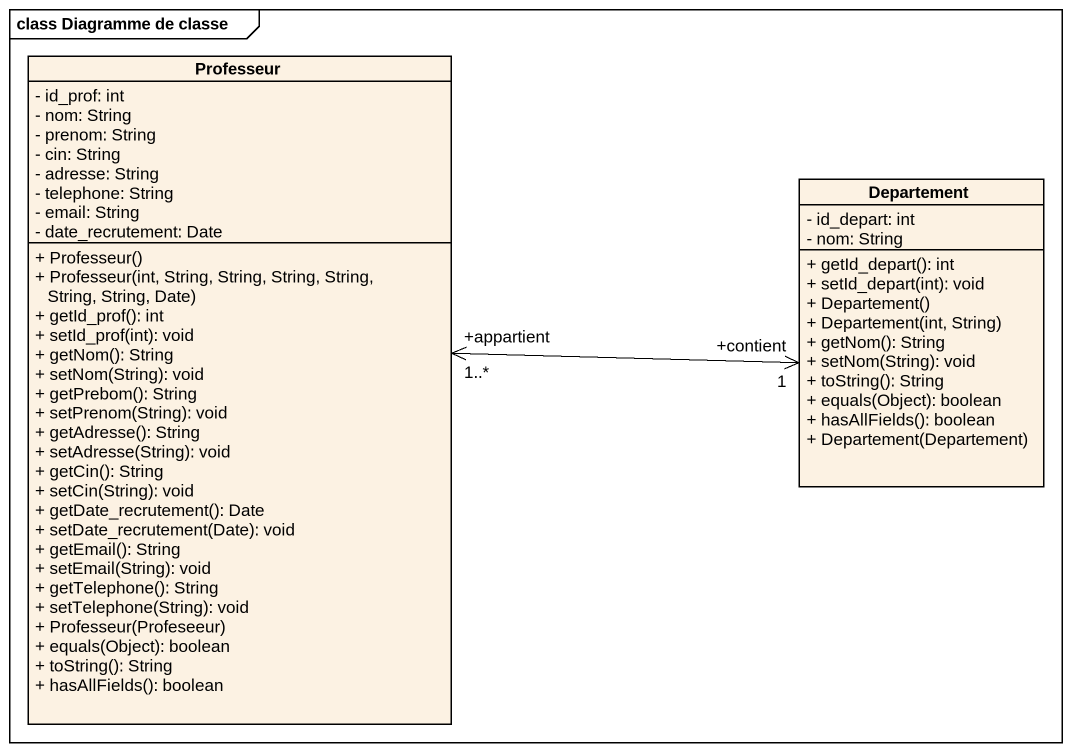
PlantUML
@startuml
mainframe class Diagramme de classe
hide circle
hide empty members
skinparam classAttributeIconSize 0
class Professeur {
  - id_prof: int
  - nom: String
  - prenom: String
  - cin: String
  - adresse: String
  - telephone: String
  - email: String
  - date_recrutement: Date
  + Professeur()
  + Professeur(int, String, String, String, String, String, String, Date)
  + getId_prof(): int
  + setId_prof(int): void
  + getNom(): String
  + setNom(String): void
  + getPrebom(): String
  + setPrenom(String): void
  + getAdresse(): String
  + setAdresse(String): void
  + getCin(): String
  + setCin(String): void
  + getDate_recrutement(): Date
  + setDate_recrutement(Date): void
  + getEmail(): String
  + setEmail(String): void
  + getTelephone(): String
  + setTelephone(String): void
  + Professeur(Profeseeur)
  + equals(Object): boolean
  + toString(): String
  + hasAllFields(): boolean
}
class Departement {
  - id_depart: int
  - nom: String
  + getId_depart(): int
  + setId_depart(int): void
  + Departement()
  + Departement(int, String)
  + getNom(): String
  + setNom(String): void
  + toString(): String
  + equals(Object): boolean
  + hasAllFields(): boolean
  + Departement(Departement)
}
Professeur "+appartient\n1..*" <-right-> "+contient\n1" Departement
@enduml
